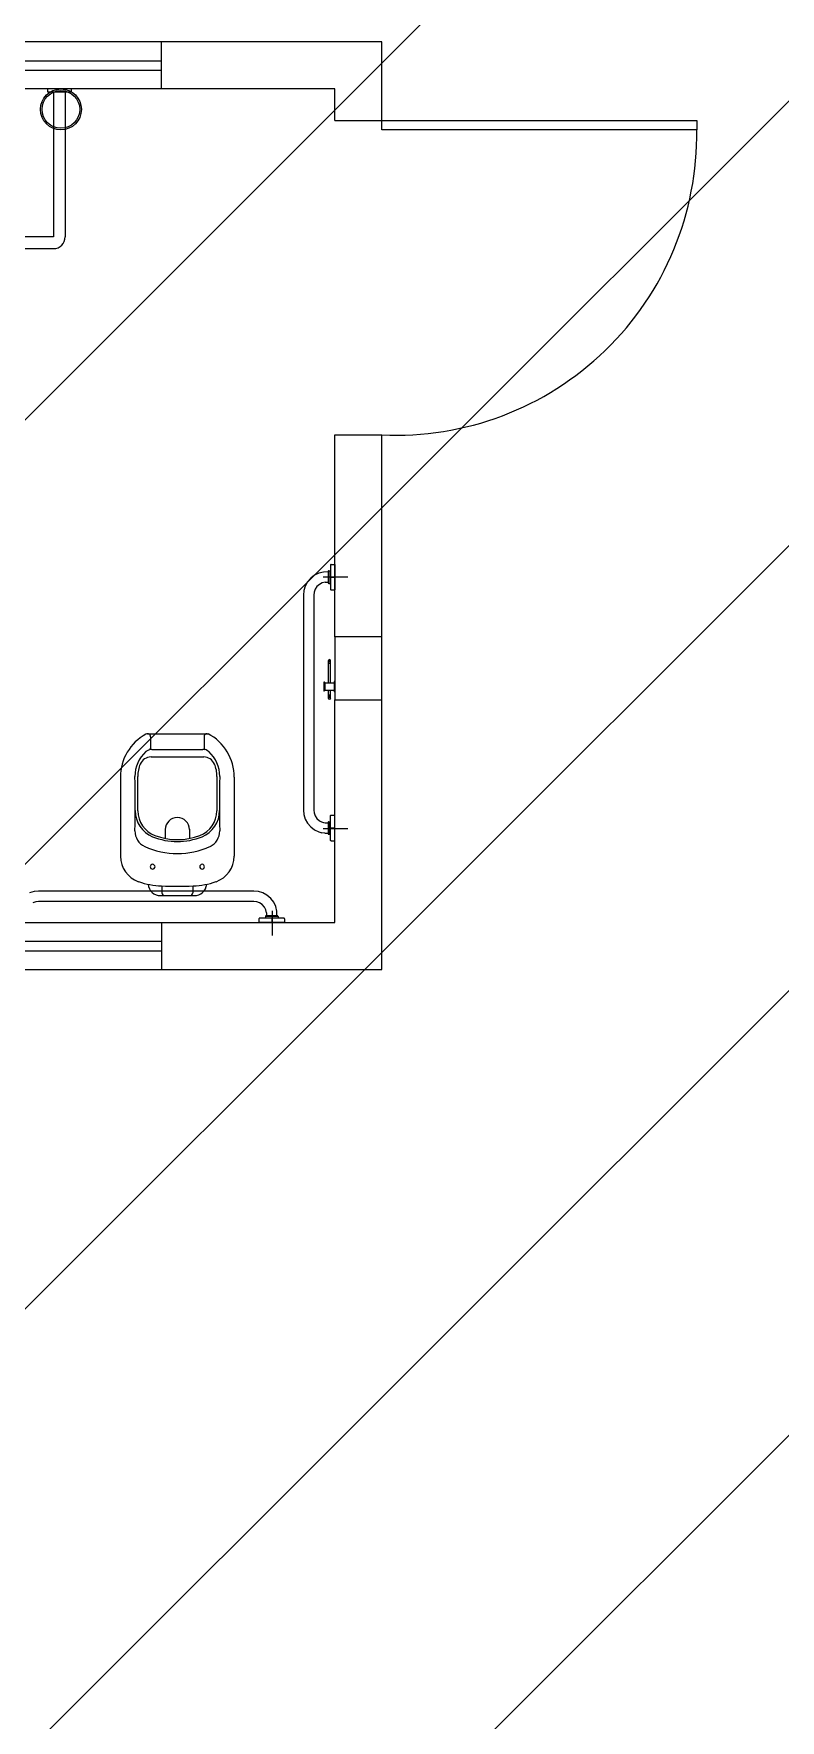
# Model space of a CAD drawing. Header units: millimetres. Extents: x 732 to 1037, y 127 to 299.
# Drawn here: x 739.45 to 741.82, y 285.39 to 290.76 of the extents above; entities that cross this region are included whole.
import ezdxf

# ---------------------------------------------------------------- set-up
doc = ezdxf.new("R2010")
doc.units = ezdxf.units.MM
doc.layers.add('I-ARQ', color=8, linetype='Continuous')

# ---------------------------------------------------------------- blocks, each defined once
blk = doc.blocks.new('A$C4CA24491')
at = {"layer": 'I-ARQ', "color": 2}
for p, q in [((0, 9.4178), (9.6277, 19.0455)), ((0, 8.0036), (11.0419, 19.0455)), ((0, 6.5894), (12.4561, 19.0455)), ((0, 5.1752), (12.75, 17.9252)), ((0, 3.761), (12.75, 16.511))]:
    blk.add_line(p, q, dxfattribs=at)

msp = doc.modelspace()

# ---------------------------------------------------------------- linework, layer by layer
at = {"layer": 'I-ARQ'}
for p, q in [((740.5526, 290.7319), (736.8576, 290.7319)), ((739.8526, 290.5819), (739.8526, 290.7319)), ((740.5526, 290.4819), (740.5526, 290.7319)), ((739.3526, 290.6719), (739.8526, 290.6719)), ((739.3526, 290.6419), (739.8526, 290.6419)), ((740.4026, 290.5819), (737.0026, 290.5819)), ((740.4026, 290.4819), (740.4026, 290.5819)), ((740.4026, 290.4819), (740.5526, 290.4819)), ((740.5526, 290.4819), (741.5526, 290.4819)), ((740.5526, 290.4519), (740.5526, 290.4819)), ((741.5526, 290.4519), (740.5526, 290.4519)), ((741.5526, 290.4819), (741.5526, 290.4519)), ((740.4026, 288.84), (740.4026, 289.4819)), ((740.4026, 289.4819), (740.5526, 289.4819)), ((740.5526, 288.84), (740.5526, 289.4819)), ((740.3825, 289.0495), (740.3818, 289.0488)), ((740.3835, 289.0498), (740.3825, 289.0495)), ((740.3835, 289.0498), (740.3894, 289.0498)), ((740.3835, 289.0498), (740.3835, 289.01)), ((740.3897, 289.0693), (740.3894, 289.0683)), ((740.3894, 289.0683), (740.3894, 289.0312)), ((740.3904, 289.0701), (740.3897, 289.0693)), ((740.3914, 289.0703), (740.3904, 289.0701)), ((740.3914, 289.0703), (740.4026, 289.0703)), ((740.4026, 289.0703), (740.4026, 288.9891)), ((740.3088, 289.0014), (740.3045, 288.9872)), ((740.3162, 289.0147), (740.3088, 289.0014)), ((740.3263, 289.0265), (740.3162, 289.0147)), ((740.3387, 289.0359), (740.3263, 289.0265)), ((740.3525, 289.0424), (740.3387, 289.0359)), ((740.346, 288.9995), (740.3404, 288.991)), ((740.3538, 289.0065), (740.346, 288.9995)), ((740.3669, 289.0459), (740.3525, 289.0424)), ((740.3628, 289.0112), (740.3538, 289.0065)), ((740.3723, 289.0134), (740.3628, 289.0112)), ((740.3658, 289.0309), (740.4446, 289.0309)), ((740.3815, 289.0464), (740.3669, 289.0459)), ((740.3723, 289.0134), (740.3815, 289.0134)), ((740.3818, 289.0488), (740.3815, 289.0477)), ((740.3815, 289.0477), (740.3815, 289.012)), ((740.3815, 289.012), (740.3818, 289.011)), ((740.3818, 289.011), (740.3825, 289.0102)), ((740.3825, 289.0102), (740.3835, 289.01)), ((740.3835, 289.01), (740.3894, 289.01)), ((740.3894, 289.0312), (740.4026, 289.0312)), ((740.3894, 289.0297), (740.4026, 289.0297)), ((740.3894, 289.0297), (740.3894, 288.9911)), ((740.3996, 289.0312), (740.3996, 289.0297)), ((740.3045, 288.9872), (740.303, 288.9728)), ((740.303, 288.9728), (740.303, 288.289)), ((740.3371, 288.9819), (740.336, 288.9728)), ((740.336, 288.9728), (740.336, 288.289)), ((740.3404, 288.991), (740.3371, 288.9819)), ((740.3894, 288.9911), (740.3897, 288.9901)), ((740.3897, 288.9901), (740.3904, 288.9894)), ((740.3904, 288.9894), (740.3914, 288.9891)), ((740.3914, 288.9891), (740.4026, 288.9891)), ((740.5526, 288.84), (740.4026, 288.84)), ((740.4026, 288.84), (740.4026, 288.64)), ((740.5526, 288.64), (740.5526, 288.84)), ((740.3828, 288.6935), (740.3828, 288.7649)), ((740.3888, 288.7633), (740.3828, 288.7633)), ((740.3888, 288.76), (740.3828, 288.76)), ((740.3888, 288.7549), (740.3828, 288.7549)), ((740.3887, 288.7658), (740.3829, 288.7658)), ((740.3888, 288.6935), (740.3888, 288.7649)), ((740.3676, 288.6948), (740.3676, 288.669)), ((740.3711, 288.6948), (740.3711, 288.669)), ((740.3711, 288.6935), (740.4005, 288.6935)), ((740.4005, 288.6969), (740.4005, 288.6669)), ((740.3711, 288.6704), (740.4005, 288.6704)), ((740.3828, 288.6442), (740.3828, 288.6704)), ((740.3888, 288.6542), (740.3828, 288.6542)), ((740.3888, 288.6502), (740.3828, 288.6502)), ((740.3888, 288.648), (740.3828, 288.648)), ((740.3888, 288.6442), (740.3888, 288.6704)), ((740.4026, 288.64), (740.5526, 288.64)), ((740.4026, 287.9319), (740.4026, 288.64)), ((740.5526, 287.7819), (740.5526, 288.64)), ((739.8073, 288.5319), (740, 288.5319)), ((739.8177, 288.5219), (739.8177, 288.4861)), ((739.9875, 288.5219), (739.9875, 288.4861)), ((739.8211, 288.4819), (739.984, 288.4819)), ((739.819, 288.4579), (739.9862, 288.4579)), ((739.7216, 288.3936), (739.7216, 288.1425)), ((740.0835, 288.3936), (740.0835, 288.1426)), ((740.303, 288.289), (740.3045, 288.2746)), ((740.3045, 288.2746), (740.3088, 288.2604)), ((740.3088, 288.2604), (740.3162, 288.2471)), ((740.3162, 288.2471), (740.3263, 288.2353)), ((740.336, 288.289), (740.3371, 288.2799)), ((740.3371, 288.2799), (740.3404, 288.2708)), ((740.3404, 288.2708), (740.346, 288.2623)), ((740.346, 288.2623), (740.3538, 288.2553)), ((740.3538, 288.2553), (740.3602, 288.2516)), ((740.3602, 288.2516), (740.3665, 288.2493)), ((740.3665, 288.2493), (740.3723, 288.2484)), ((740.3723, 288.2484), (740.3815, 288.2484)), ((740.3818, 288.2508), (740.3815, 288.2498)), ((740.3815, 288.2498), (740.3815, 288.2141)), ((740.3825, 288.2515), (740.3818, 288.2508)), ((740.3835, 288.2518), (740.3825, 288.2515)), ((740.3835, 288.2518), (740.3894, 288.2518)), ((740.3835, 288.2518), (740.3835, 288.212)), ((740.3894, 288.2707), (740.3897, 288.2717)), ((740.3894, 288.2321), (740.3894, 288.2707)), ((740.3897, 288.2717), (740.3904, 288.2724)), ((740.3904, 288.2724), (740.3914, 288.2727)), ((740.3914, 288.2727), (740.4026, 288.2727)), ((740.4026, 288.1915), (740.4026, 288.2727)), ((739.8642, 288.2271), (739.8642, 288.1989)), ((739.941, 288.2281), (739.941, 288.1989)), ((740.3263, 288.2353), (740.3387, 288.2259)), ((740.3387, 288.2259), (740.3525, 288.2194)), ((740.3525, 288.2194), (740.3621, 288.217)), ((740.3707, 288.2158), (740.3621, 288.217)), ((740.3658, 288.2309), (740.4446, 288.2309)), ((740.3707, 288.2158), (740.3815, 288.2154)), ((740.3815, 288.2141), (740.3818, 288.213)), ((740.3818, 288.213), (740.3825, 288.2123)), ((740.3825, 288.2123), (740.3835, 288.212)), ((740.3835, 288.212), (740.3894, 288.212)), ((740.3894, 288.2321), (740.4026, 288.2321)), ((740.3894, 288.2305), (740.4026, 288.2305)), ((740.3894, 288.1935), (740.3894, 288.2305)), ((740.3897, 288.1925), (740.3894, 288.1935)), ((740.3904, 288.1917), (740.3897, 288.1925)), ((740.3914, 288.1915), (740.3904, 288.1917)), ((740.3914, 288.1915), (740.4026, 288.1915)), ((740.3996, 288.2305), (740.3996, 288.2321)), ((739.4618, 288.0315), (739.4473, 288.03)), ((740.1455, 288.0315), (739.4618, 288.0315)), ((739.8534, 288.048), (739.8534, 288.026)), ((739.9517, 288.048), (739.9517, 288.026)), ((740.1599, 288.03), (740.1455, 288.0315)), ((739.4473, 288.03), (739.4331, 288.0257)), ((739.4526, 287.9974), (739.4435, 287.9941)), ((739.4618, 287.9985), (739.4526, 287.9974)), ((740.1455, 287.9985), (739.4618, 287.9985)), ((739.8494, 288.0171), (739.8624, 288.0171)), ((739.8624, 288.0171), (739.9558, 288.0171)), ((740.1546, 287.9974), (740.1455, 287.9985)), ((740.1637, 287.9941), (740.1546, 287.9974)), ((740.1741, 288.0257), (740.1599, 288.03)), ((740.1722, 287.9885), (740.1637, 287.9941)), ((740.1792, 287.9807), (740.1722, 287.9885)), ((740.1874, 288.0183), (740.1741, 288.0257)), ((740.1839, 287.9717), (740.1792, 287.9807)), ((740.1992, 288.0082), (740.1874, 288.0183)), ((740.2086, 287.9958), (740.1992, 288.0082)), ((740.2152, 287.982), (740.2086, 287.9958)), ((740.2186, 287.9676), (740.2152, 287.982)), ((737.0026, 287.9319), (740.4026, 287.9319)), ((739.8526, 287.9319), (739.8526, 287.7819)), ((740.1621, 287.9441), (740.1618, 287.9431)), ((740.1618, 287.9431), (740.1618, 287.9319)), ((740.2431, 287.9319), (740.1618, 287.9319)), ((740.1628, 287.9449), (740.1621, 287.9441)), ((740.1639, 287.9451), (740.1628, 287.9449)), ((740.2024, 287.9451), (740.1639, 287.9451)), ((740.183, 287.952), (740.1827, 287.951)), ((740.1827, 287.951), (740.1827, 287.9451)), ((740.2225, 287.951), (740.1827, 287.951)), ((740.1837, 287.9527), (740.183, 287.952)), ((740.1847, 287.953), (740.1837, 287.9527)), ((740.1861, 287.9622), (740.1839, 287.9717)), ((740.2205, 287.953), (740.1847, 287.953)), ((740.1861, 287.9622), (740.1861, 287.953)), ((740.2024, 287.9451), (740.2024, 287.9319)), ((740.204, 287.935), (740.2024, 287.935)), ((740.2036, 287.9687), (740.2036, 287.8899)), ((740.204, 287.9451), (740.204, 287.9319)), ((740.241, 287.9451), (740.204, 287.9451)), ((740.2191, 287.953), (740.2186, 287.9676)), ((740.2215, 287.9527), (740.2205, 287.953)), ((740.2222, 287.952), (740.2215, 287.9527)), ((740.2225, 287.951), (740.2222, 287.952)), ((740.2225, 287.951), (740.2225, 287.9451)), ((740.242, 287.9449), (740.241, 287.9451)), ((740.2428, 287.9441), (740.242, 287.9449)), ((740.2431, 287.9431), (740.2428, 287.9441)), ((740.2431, 287.9431), (740.2431, 287.9319)), ((739.3526, 287.8719), (739.8526, 287.8719)), ((739.3526, 287.8419), (739.8526, 287.8419)), ((736.8576, 287.7819), (740.5526, 287.7819))]:
    msp.add_line(p, q, dxfattribs=at)
at = {"layer": 'I-ARQ', "extrusion": (0, 0, -1)}
for p, q in [((739.4901, 290.5819), (739.4901, 290.5725)), ((739.4901, 290.5725), (739.5651, 290.5725)), ((739.5088, 290.5725), (739.5088, 290.1119)), ((739.5463, 290.5725), (739.5463, 290.1119)), ((739.5651, 290.5819), (739.5651, 290.5725)), ((739.5088, 290.1119), (738.837, 290.1119)), ((738.837, 290.0744), (739.5088, 290.0744))]:
    msp.add_line(p, q, dxfattribs=at)
at = {"layer": 'I-ARQ'}
for centre, radius in [((739.5326, 290.5169), 0.065), ((739.5326, 290.5169), 0.0599), ((740.3858, 288.6442), 0.003)]:
    msp.add_circle(centre, radius, dxfattribs=at)
for centre, radius, start, end in [((740.5965, 290.4371), 0.9562, 267.3669, 0.8882), ((740.3858, 288.7649), 0.003, 0, 180), ((740.3694, 288.6944), 0.00182, 13.2763, 166.7237), ((740.4016, 288.6972), 0.00108, 342.7498, 197.2502), ((740.3694, 288.6694), 0.00182, 193.2763, 346.7237), ((740.4016, 288.6666), 0.00108, 162.7498, 17.2502), ((739.878, 288.3936), 0.1564, 118.7373, 180), ((739.8077, 288.5219), 0.01, 359.8884, 118.8499), ((739.9975, 288.5219), 0.01, 89.7922, 179.9991), ((739.9272, 288.3936), 0.1563, 359.9902, 62.2303), ((739.8705, 288.3979), 0.1027, 131.3884, 180.9459), ((739.8211, 288.454), 0.0279, 90, 131.5009), ((739.8123, 288.4861), 0.00536, 285.2334, 359.9971), ((739.984, 288.454), 0.0279, 48.6292, 90), ((739.9928, 288.4861), 0.00536, 180.0034, 254.8516), ((739.9345, 288.3978), 0.1028, 359.0718, 48.6293), ((739.8706, 288.3978), 0.0938, 156.2727, 180.9281), ((739.8189, 288.4206), 0.0373, 89.8602, 156.3305), ((739.9862, 288.4205), 0.0374, 23.6015, 90.0987), ((739.9347, 288.3979), 0.0936, 359.0468, 23.7022), ((734.358, 288.3085), 5.4106, 359.0939, 0.9281), ((734.358, 288.3085), 5.4195, 359.7661, 0.928), ((745.4471, 288.3085), 5.4195, 179.0722, 180.2341), ((745.4472, 288.3085), 5.4106, 179.0721, 180.9063), ((739.8579, 288.2871), 0.0894, 179.7389, 247.7368), ((739.8606, 288.2861), 0.0831, 179.7665, 249.1901), ((739.9026, 288.2271), 0.0384, 360, 180), ((739.9446, 288.2861), 0.0831, 290.7846, 0.2336), ((739.9473, 288.2871), 0.0894, 292.2631, 0.2228), ((739.8215, 288.2221), 0.0536, 179.094, 245.0396), ((739.9026, 288.3963), 0.2073, 247.7368, 292.2632), ((739.9026, 288.396), 0.2008, 249.1296, 290.8599), ((739.9837, 288.2221), 0.0536, 294.9586, 0.9045), ((739.8074, 288.1425), 0.0858, 179.9999, 250.9145), ((739.9026, 288.3963), 0.2457, 245.0397, 294.9602), ((739.9977, 288.1425), 0.0858, 289.0023, 0.0511), ((739.824, 288.109), 0.0076, 90, 270), ((739.824, 288.109), 0.0076, 270, 90), ((739.9812, 288.109), 0.0076, 90, 270), ((739.9812, 288.109), 0.0076, 270, 90), ((739.8613, 288.2976), 0.2499, 250.8678, 267.9591), ((739.8494, 288.0573), 0.0402, 185.9957, 270), ((739.9026, 289.4498), 1.4029, 267.9492, 272.0509), ((739.944, 288.2972), 0.2495, 272.0268, 289.1182), ((739.9558, 288.0573), 0.0402, 270, 354.0088), ((739.8624, 288.026), 0.00894, 180.0002, 270), ((739.9428, 288.026), 0.00894, 270, 359.9998)]:
    msp.add_arc(centre, radius, start, end, dxfattribs=at)
msp.add_ellipse((739.5088, 290.1119), major_axis=(0.0265, 0.0265), ratio=1, start_param=3.926991, end_param=5.497787, dxfattribs=at)

# ---------------------------------------------------------------- block references
msp.add_blockref('A$C4CA24491', (733.6326, 274.3273))

doc.saveas('drawing.dxf')
